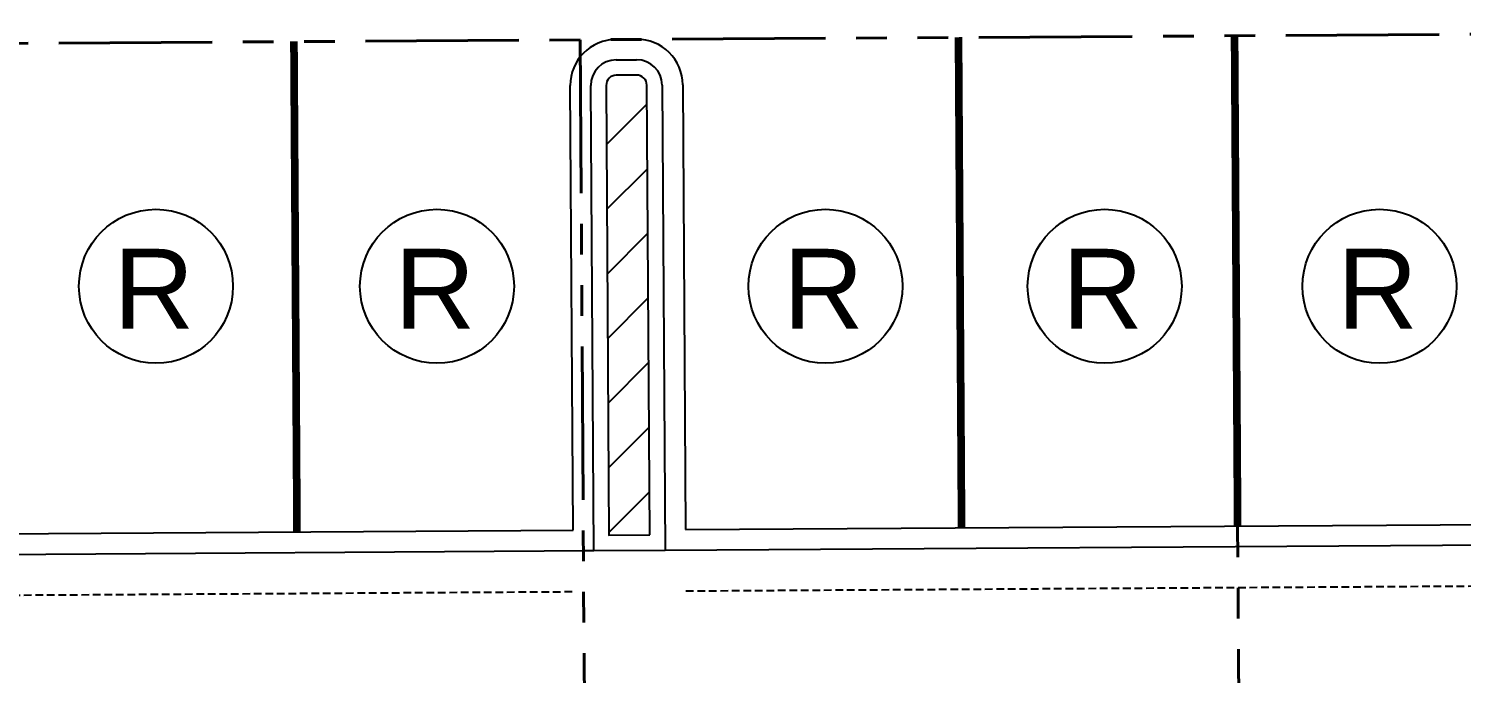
# Model space of a CAD drawing. Header units: feet. Extents: x 919634 to 928945, y 707022 to 708026.
# Drawn here: x 920646.76 to 920693.47, y 707260.34 to 707281.36 of the extents above; entities that cross this region are included whole.
import ezdxf
from ezdxf.enums import TextEntityAlignment as Align

# ---------------------------------------------------------------- set-up
doc = ezdxf.new("R2010")
doc.units = ezdxf.units.FT
doc.header["$LTSCALE"] = 20
doc.header["$MEASUREMENT"] = 0
doc.linetypes.add('Site Plan$0$HIDDEN2', pattern=[0.1875, 0.125, -0.0625])
doc.linetypes.add('Site Plan$0$PHANTOM2', pattern=[1.25, 0.625, -0.125, 0.125, -0.125, 0.125, -0.125])
for name, color, linetype in [('-u-site-xref', 7, 'Continuous'), ('L-002', 15, 'Continuous'), ('LP-PATT-GRND', 251, 'Continuous'), ('Site Plan$0$-u-site-parking_overhang', 252, 'Site Plan$0$HIDDEN2'), ('Site Plan$0$SP-PARKING DESIGNATION', 254, 'Continuous')]:
    doc.layers.add(name, color=color, linetype=linetype)
for name, color, linetype, lineweight in [('Site Plan$0$SP-CURB', 3, 'Continuous', 25), ('Site Plan$0$SP-LOT LINES', 252, 'Site Plan$0$PHANTOM2', 40), ('Site Plan$0$SP-PARKING-STRIPE', 252, 'Continuous', 25), ('Site Plan$0$SP-SIDEWALK', 2, 'Continuous', 25)]:
    doc.layers.add(name, color=color, linetype=linetype, lineweight=lineweight)
doc.layers.get('-u-site-xref').off()
doc.styles.add('Site Plan$0$ARIAL', font='arial.ttf')

# ---------------------------------------------------------------- blocks, each defined once
blk = doc.blocks.new('Site Plan')
at = {"layer": 'Site Plan$0$-u-site-parking_overhang', "ltscale": 0.1}
blk.add_line((920668.19, 707263.024), (920723.189, 707263.368), dxfattribs=at)
at = {"layer": 'Site Plan$0$-u-site-parking_overhang', "ltscale": 0.1, "extrusion": (-1.01273e-05, 0.001617, 0.999999)}
blk.add_line((920627.857, 707262.771, 0.021), (920664.523, 707263.001, 0.021), dxfattribs=at)
at = {"layer": 'Site Plan$0$SP-CURB'}
for p, q in [((920665.911, 707281.009), (920666.577, 707281.013)), ((920665.915, 707280.339), (920666.582, 707280.343)), ((920665.185, 707264.338), (920665.09, 707279.503)), ((920667.417, 707279.518), (920667.512, 707264.353)), ((920668.087, 707279.522), (920668.177, 707265.024)), ((920664.511, 707265.001), (920664.42, 707279.499)), ((920668.177, 707265.024), (920723.176, 707265.368)), ((920627.845, 707264.771), (920664.511, 707265.001)), ((920667.512, 707264.353), (920723.85, 707264.705)), ((920627.179, 707264.1), (920665.185, 707264.338)), ((920664.848, 707264.336), (920665.185, 707264.338))]:
    blk.add_line(p, q, dxfattribs=at)
for centre, major_axis, start_param, end_param in [((920665.92, 707279.509), (1.5, 0.009), 1.570792, 3.141588), ((920666.587, 707279.513), (1.5, 0.009), 6.283181, 7.853977), ((920665.92, 707279.509), (0.83, 0.005), 1.570792, 3.141588), ((920666.587, 707279.513), (0.83, 0.005), 6.283181, 7.853977)]:
    blk.add_ellipse(centre, major_axis=major_axis, ratio=0.999999, start_param=start_param, end_param=end_param, dxfattribs=at)
at = {"layer": 'Site Plan$0$SP-LOT LINES', "ltscale": 0.4, "extrusion": (-1.01273e-05, 0.001617, 0.999999)}
for p, q in [((920627.745, 707280.761, -0.008), (920723.076, 707281.358, -0.008)), ((920664.744, 707280.993, -0.008), (920665.307, 707190.995, 0.137)), ((920686.077, 707281.126, -0.008), (920686.64, 707191.128, 0.137))]:
    blk.add_line(p, q, dxfattribs=at)
at = {"layer": 'Site Plan$0$SP-PARKING DESIGNATION'}
for centre in [(920650.913, 707272.957), (920660.075, 707272.957), (920672.74, 707272.957), (920681.842, 707272.957), (920690.803, 707272.957)]:
    blk.add_circle(centre, 2.511, dxfattribs=at)
at = {"layer": 'Site Plan$0$SP-PARKING-STRIPE', "const_width": 0.25}
for points in [[(920655.511, 707264.945), (920655.411, 707280.944)], [(920655.411, 707280.944), (920655.511, 707264.945)], [(920677.077, 707281.08), (920677.177, 707265.08)], [(920686.077, 707281.137), (920686.177, 707265.137)]]:
    blk.add_lwpolyline(points, dxfattribs=at)
at = {"layer": 'Site Plan$0$SP-SIDEWALK'}
blk.add_line((920665.185, 707264.338), (920667.512, 707264.353), dxfattribs=at)
at = {"layer": 'Site Plan$0$SP-PARKING DESIGNATION', "style": 'Site Plan$0$ARIAL'}
for p in [(920650.845, 707271.578, 0), (920660.007, 707271.578, 0), (920672.672, 707271.578, 0), (920681.774, 707271.578, 0), (920690.735, 707271.578, 0)]:
    blk.add_text('R', height=2.6, dxfattribs=at).set_placement(p, align=Align.CENTER)

msp = doc.modelspace()

# ---------------------------------------------------------------- block references
at = {"layer": '-u-site-xref'}
msp.add_blockref('Site Plan', (0, 0), dxfattribs=at)

# ---------------------------------------------------------------- next in the draw order: hatches: boundary and pattern name
at = {"layer": 'LP-PATT-GRND'}
h = msp.add_hatch(dxfattribs=at)
h.set_pattern_fill('ANSI31', color=256, scale=12)
h.set_pattern_definition([(45, (920665.5901, 707264.8413), (-1.06066, 1.06066), [])])
edge = h.paths.add_edge_path()
edge.add_line((920667.009, 707264.85), (920666.917, 707279.515))
edge.add_arc((920666.587, 707279.513), 0.33, 0.3587, 90.3587)
edge.add_line((920666.585, 707279.843), (920665.918, 707279.839))
edge.add_arc((920665.92, 707279.509), 0.33, 90.3665, 180.362)
edge.add_line((920665.59, 707279.507), (920665.682, 707264.841))
edge.add_line((920665.682, 707264.841), (920667.009, 707264.85))

# ---------------------------------------------------------------- next in the draw order: linework, layer by layer
at = {"layer": 'L-002'}
msp.add_lwpolyline([(920667.009, 707264.85), (920666.917, 707279.515, 0.414214), (920666.585, 707279.843), (920665.918, 707279.839, 0.41419), (920665.59, 707279.507), (920665.682, 707264.841)], format="xyb", close=True, dxfattribs=at)

doc.saveas('drawing.dxf')
